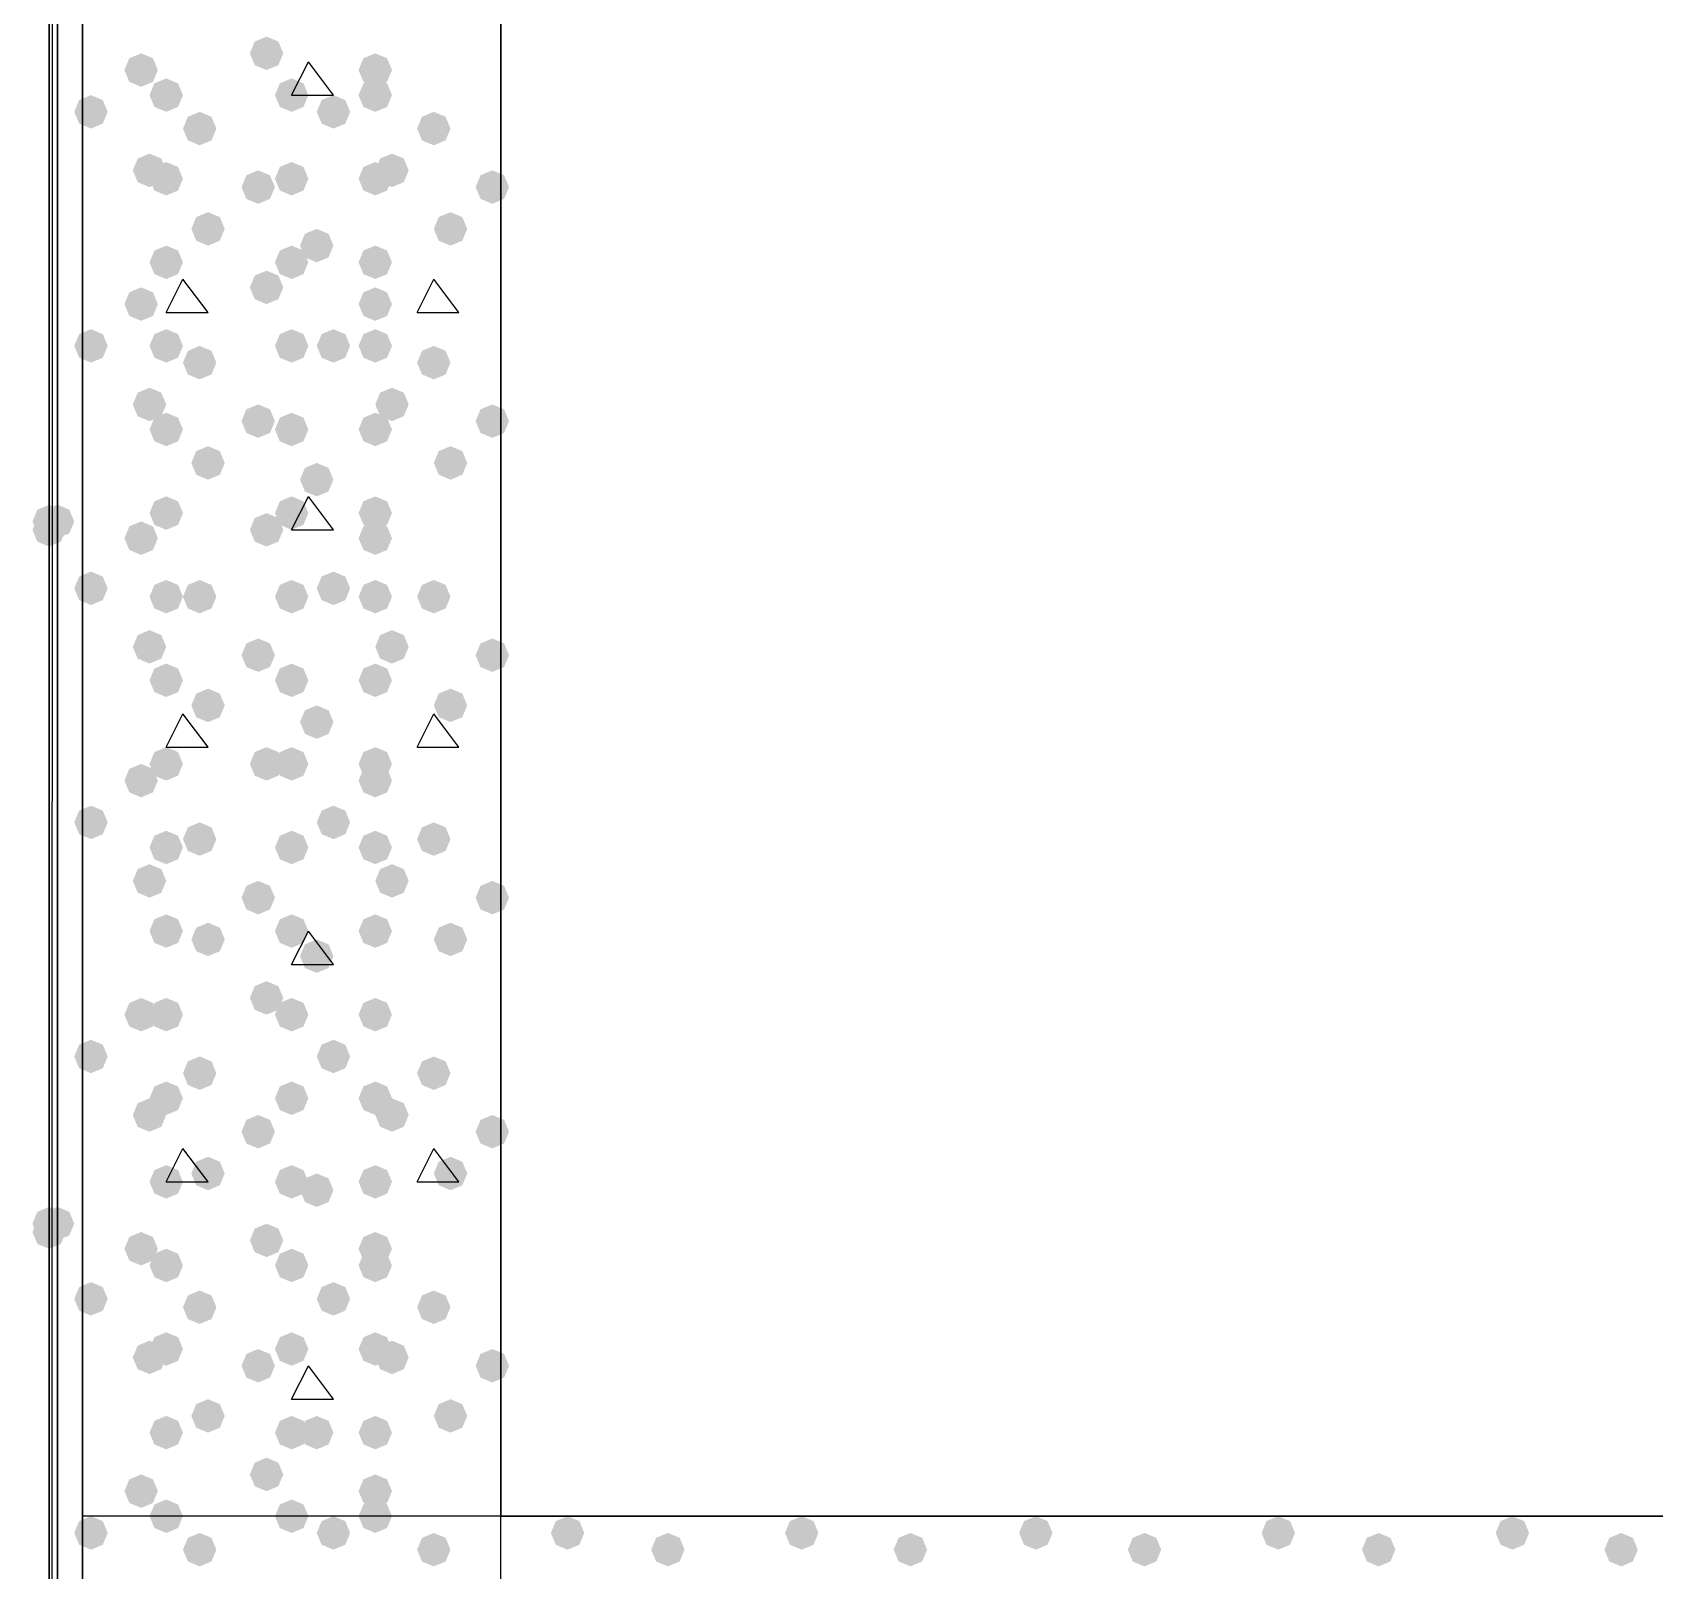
# Model space of a CAD drawing. Header units: millimetres. Extents: x 0 to 420, y 0 to 297.
# Drawn here: x 32.22 to 40.43, y 127.02 to 134.81 of the extents above; entities that cross this region are included whole.
import ezdxf

# ---------------------------------------------------------------- set-up
doc = ezdxf.new("R2010")
doc.units = ezdxf.units.MM
doc.layers.get('0').update_dxf_attribs({"linetype": 'CONTINUOUS'})

msp = doc.modelspace()

# ---------------------------------------------------------------- hatches: boundary and pattern name
at = {"true_color": 0x000007}
h = msp.add_hatch(color=0, dxfattribs=at)
h.paths.add_polyline_path([(32.342667, 226.271667), (32.342667, 82.677)], flags=0)
h.paths.add_polyline_path([(32.342667, 82.677), (32.342667, 226.271667)], flags=0)
at = {"true_color": 0x000008}
for points in [[(33.485667, 134.704667), (33.460796, 134.644871), (33.401, 134.62), (33.341204, 134.644871), (33.316333, 134.704667), (33.341204, 134.764462), (33.401, 134.789333), (33.460796, 134.764463)], [(32.850667, 134.62), (32.825796, 134.560204), (32.766, 134.535333), (32.706204, 134.560204), (32.681333, 134.62), (32.706204, 134.679796), (32.766, 134.704667), (32.825796, 134.679796)], [(34.036, 134.62), (34.011129, 134.560204), (33.951333, 134.535333), (33.891537, 134.560204), (33.866667, 134.62), (33.891537, 134.679796), (33.951333, 134.704667), (34.011129, 134.679796)], [(32.977667, 134.493), (32.952796, 134.433204), (32.893, 134.408333), (32.833204, 134.433204), (32.808333, 134.493), (32.833204, 134.552796), (32.893, 134.577667), (32.952796, 134.552796)], [(33.612667, 134.493), (33.587796, 134.433204), (33.528, 134.408333), (33.468204, 134.433204), (33.443333, 134.493), (33.468204, 134.552796), (33.528, 134.577667), (33.587796, 134.552796)], [(34.036, 134.493), (34.011129, 134.433204), (33.951333, 134.408333), (33.891537, 134.433204), (33.866667, 134.493), (33.891537, 134.552796), (33.951333, 134.577667), (34.011129, 134.552796)], [(32.596667, 134.408333), (32.571796, 134.348537), (32.512, 134.323667), (32.452204, 134.348537), (32.427333, 134.408333), (32.452204, 134.468129), (32.512, 134.493), (32.571796, 134.468129)], [(33.824333, 134.408333), (33.799462, 134.348537), (33.739667, 134.323667), (33.679871, 134.348537), (33.655, 134.408333), (33.679871, 134.468129), (33.739667, 134.493), (33.799462, 134.468129)], [(33.147, 134.323667), (33.122129, 134.263871), (33.062333, 134.239), (33.002538, 134.263871), (32.977667, 134.323667), (33.002537, 134.383462), (33.062333, 134.408333), (33.122129, 134.383463)], [(34.332333, 134.323667), (34.307463, 134.263871), (34.247667, 134.239), (34.187871, 134.263871), (34.163, 134.323667), (34.187871, 134.383462), (34.247667, 134.408333), (34.307462, 134.383463)], [(32.893, 134.112), (32.868129, 134.052204), (32.808333, 134.027333), (32.748537, 134.052204), (32.723667, 134.112), (32.748537, 134.171796), (32.808333, 134.196667), (32.868129, 134.171796)], [(34.120667, 134.112), (34.095796, 134.052204), (34.036, 134.027333), (33.976204, 134.052204), (33.951333, 134.112), (33.976204, 134.171796), (34.036, 134.196667), (34.095796, 134.171796)], [(32.977667, 134.069667), (32.952796, 134.009871), (32.893, 133.985), (32.833204, 134.009871), (32.808333, 134.069667), (32.833204, 134.129462), (32.893, 134.154333), (32.952796, 134.129463)], [(33.612667, 134.069667), (33.587796, 134.009871), (33.528, 133.985), (33.468204, 134.009871), (33.443333, 134.069667), (33.468204, 134.129462), (33.528, 134.154333), (33.587796, 134.129463)], [(34.036, 134.069667), (34.011129, 134.009871), (33.951333, 133.985), (33.891537, 134.009871), (33.866667, 134.069667), (33.891537, 134.129462), (33.951333, 134.154333), (34.011129, 134.129463)], [(33.443333, 134.027333), (33.418463, 133.967537), (33.358667, 133.942667), (33.298871, 133.967537), (33.274, 134.027333), (33.298871, 134.087129), (33.358667, 134.112), (33.418462, 134.087129)], [(34.628667, 134.027333), (34.603796, 133.967537), (34.544, 133.942667), (34.484204, 133.967537), (34.459333, 134.027333), (34.484204, 134.087129), (34.544, 134.112), (34.603796, 134.087129)], [(33.189333, 133.815667), (33.164462, 133.755871), (33.104667, 133.731), (33.044871, 133.755871), (33.02, 133.815667), (33.044871, 133.875462), (33.104667, 133.900333), (33.164462, 133.875463)], [(34.417, 133.815667), (34.392129, 133.755871), (34.332333, 133.731), (34.272538, 133.755871), (34.247667, 133.815667), (34.272537, 133.875462), (34.332333, 133.900333), (34.392129, 133.875463)], [(33.739667, 133.731), (33.714796, 133.671204), (33.655, 133.646333), (33.595204, 133.671204), (33.570333, 133.731), (33.595204, 133.790796), (33.655, 133.815667), (33.714796, 133.790796)], [(32.977667, 133.646333), (32.952796, 133.586537), (32.893, 133.561667), (32.833204, 133.586537), (32.808333, 133.646333), (32.833204, 133.706129), (32.893, 133.731), (32.952796, 133.706129)], [(33.612667, 133.646333), (33.587796, 133.586537), (33.528, 133.561667), (33.468204, 133.586537), (33.443333, 133.646333), (33.468204, 133.706129), (33.528, 133.731), (33.587796, 133.706129)], [(34.036, 133.646333), (34.011129, 133.586537), (33.951333, 133.561667), (33.891537, 133.586537), (33.866667, 133.646333), (33.891537, 133.706129), (33.951333, 133.731), (34.011129, 133.706129)], [(33.485667, 133.519333), (33.460796, 133.459537), (33.401, 133.434667), (33.341204, 133.459537), (33.316333, 133.519333), (33.341204, 133.579129), (33.401, 133.604), (33.460796, 133.579129)], [(32.850667, 133.434667), (32.825796, 133.374871), (32.766, 133.35), (32.706204, 133.374871), (32.681333, 133.434667), (32.706204, 133.494462), (32.766, 133.519333), (32.825796, 133.494463)], [(34.036, 133.434667), (34.011129, 133.374871), (33.951333, 133.35), (33.891537, 133.374871), (33.866667, 133.434667), (33.891537, 133.494462), (33.951333, 133.519333), (34.011129, 133.494463)], [(32.596667, 133.223), (32.571796, 133.163204), (32.512, 133.138333), (32.452204, 133.163204), (32.427333, 133.223), (32.452204, 133.282796), (32.512, 133.307667), (32.571796, 133.282796)], [(32.977667, 133.223), (32.952796, 133.163204), (32.893, 133.138333), (32.833204, 133.163204), (32.808333, 133.223), (32.833204, 133.282796), (32.893, 133.307667), (32.952796, 133.282796)], [(33.612667, 133.223), (33.587796, 133.163204), (33.528, 133.138333), (33.468204, 133.163204), (33.443333, 133.223), (33.468204, 133.282796), (33.528, 133.307667), (33.587796, 133.282796)], [(33.824333, 133.223), (33.799462, 133.163204), (33.739667, 133.138333), (33.679871, 133.163204), (33.655, 133.223), (33.679871, 133.282796), (33.739667, 133.307667), (33.799462, 133.282796)], [(34.036, 133.223), (34.011129, 133.163204), (33.951333, 133.138333), (33.891537, 133.163204), (33.866667, 133.223), (33.891537, 133.282796), (33.951333, 133.307667), (34.011129, 133.282796)], [(33.147, 133.138333), (33.122129, 133.078537), (33.062333, 133.053667), (33.002538, 133.078537), (32.977667, 133.138333), (33.002537, 133.198129), (33.062333, 133.223), (33.122129, 133.198129)], [(34.332333, 133.138333), (34.307463, 133.078537), (34.247667, 133.053667), (34.187871, 133.078537), (34.163, 133.138333), (34.187871, 133.198129), (34.247667, 133.223), (34.307462, 133.198129)], [(32.893, 132.926667), (32.868129, 132.866871), (32.808333, 132.842), (32.748537, 132.866871), (32.723667, 132.926667), (32.748537, 132.986462), (32.808333, 133.011333), (32.868129, 132.986463)], [(34.120667, 132.926667), (34.095796, 132.866871), (34.036, 132.842), (33.976204, 132.866871), (33.951333, 132.926667), (33.976204, 132.986462), (34.036, 133.011333), (34.095796, 132.986463)], [(32.977667, 132.799667), (32.952796, 132.739871), (32.893, 132.715), (32.833204, 132.739871), (32.808333, 132.799667), (32.833204, 132.859462), (32.893, 132.884333), (32.952796, 132.859463)], [(33.443333, 132.842), (33.418463, 132.782204), (33.358667, 132.757333), (33.298871, 132.782204), (33.274, 132.842), (33.298871, 132.901796), (33.358667, 132.926667), (33.418462, 132.901796)], [(33.612667, 132.799667), (33.587796, 132.739871), (33.528, 132.715), (33.468204, 132.739871), (33.443333, 132.799667), (33.468204, 132.859462), (33.528, 132.884333), (33.587796, 132.859463)], [(34.036, 132.799667), (34.011129, 132.739871), (33.951333, 132.715), (33.891537, 132.739871), (33.866667, 132.799667), (33.891537, 132.859462), (33.951333, 132.884333), (34.011129, 132.859463)], [(34.628667, 132.842), (34.603796, 132.782204), (34.544, 132.757333), (34.484204, 132.782204), (34.459333, 132.842), (34.484204, 132.901796), (34.544, 132.926667), (34.603796, 132.901796)], [(33.189333, 132.630333), (33.164462, 132.570538), (33.104667, 132.545667), (33.044871, 132.570538), (33.02, 132.630333), (33.044871, 132.690129), (33.104667, 132.715), (33.164462, 132.690129)], [(34.417, 132.630333), (34.392129, 132.570538), (34.332333, 132.545667), (34.272538, 132.570538), (34.247667, 132.630333), (34.272537, 132.690129), (34.332333, 132.715), (34.392129, 132.690129)], [(33.739667, 132.545667), (33.714796, 132.485871), (33.655, 132.461), (33.595204, 132.485871), (33.570333, 132.545667), (33.595204, 132.605462), (33.655, 132.630333), (33.714796, 132.605463)], [(32.977667, 132.376333), (32.952796, 132.316537), (32.893, 132.291667), (32.833204, 132.316537), (32.808333, 132.376333), (32.833204, 132.436129), (32.893, 132.461), (32.952796, 132.436129)], [(33.612667, 132.376333), (33.587796, 132.316537), (33.528, 132.291667), (33.468204, 132.316537), (33.443333, 132.376333), (33.468204, 132.436129), (33.528, 132.461), (33.587796, 132.436129)], [(34.036, 132.376333), (34.011129, 132.316537), (33.951333, 132.291667), (33.891537, 132.316537), (33.866667, 132.376333), (33.891537, 132.436129), (33.951333, 132.461), (34.011129, 132.436129)], [(32.850667, 132.249333), (32.825796, 132.189537), (32.766, 132.164667), (32.706204, 132.189537), (32.681333, 132.249333), (32.706204, 132.309129), (32.766, 132.334), (32.825796, 132.309129)], [(33.485667, 132.291667), (33.460796, 132.231871), (33.401, 132.207), (33.341204, 132.231871), (33.316333, 132.291667), (33.341204, 132.351462), (33.401, 132.376333), (33.460796, 132.351463)], [(34.036, 132.249333), (34.011129, 132.189537), (33.951333, 132.164667), (33.891537, 132.189537), (33.866667, 132.249333), (33.891537, 132.309129), (33.951333, 132.334), (34.011129, 132.309129)], [(32.596667, 131.995333), (32.571796, 131.935538), (32.512, 131.910667), (32.452204, 131.935538), (32.427333, 131.995333), (32.452204, 132.055129), (32.512, 132.08), (32.571796, 132.055129)], [(33.824333, 131.995333), (33.799462, 131.935538), (33.739667, 131.910667), (33.679871, 131.935538), (33.655, 131.995333), (33.679871, 132.055129), (33.739667, 132.08), (33.799462, 132.055129)], [(32.977667, 131.953), (32.952796, 131.893204), (32.893, 131.868333), (32.833204, 131.893204), (32.808333, 131.953), (32.833204, 132.012796), (32.893, 132.037667), (32.952796, 132.012796)], [(33.147, 131.953), (33.122129, 131.893204), (33.062333, 131.868333), (33.002538, 131.893204), (32.977667, 131.953), (33.002537, 132.012796), (33.062333, 132.037667), (33.122129, 132.012796)], [(33.612667, 131.953), (33.587796, 131.893204), (33.528, 131.868333), (33.468204, 131.893204), (33.443333, 131.953), (33.468204, 132.012796), (33.528, 132.037667), (33.587796, 132.012796)], [(34.036, 131.953), (34.011129, 131.893204), (33.951333, 131.868333), (33.891537, 131.893204), (33.866667, 131.953), (33.891537, 132.012796), (33.951333, 132.037667), (34.011129, 132.012796)], [(34.332333, 131.953), (34.307463, 131.893204), (34.247667, 131.868333), (34.187871, 131.893204), (34.163, 131.953), (34.187871, 132.012796), (34.247667, 132.037667), (34.307462, 132.012796)], [(32.893, 131.699), (32.868129, 131.639204), (32.808333, 131.614333), (32.748537, 131.639204), (32.723667, 131.699), (32.748537, 131.758796), (32.808333, 131.783667), (32.868129, 131.758796)], [(33.443333, 131.656667), (33.418463, 131.596871), (33.358667, 131.572), (33.298871, 131.596871), (33.274, 131.656667), (33.298871, 131.716462), (33.358667, 131.741333), (33.418462, 131.716463)], [(34.120667, 131.699), (34.095796, 131.639204), (34.036, 131.614333), (33.976204, 131.639204), (33.951333, 131.699), (33.976204, 131.758796), (34.036, 131.783667), (34.095796, 131.758796)], [(34.628667, 131.656667), (34.603796, 131.596871), (34.544, 131.572), (34.484204, 131.596871), (34.459333, 131.656667), (34.484204, 131.716462), (34.544, 131.741333), (34.603796, 131.716463)], [(32.977667, 131.529667), (32.952796, 131.469871), (32.893, 131.445), (32.833204, 131.469871), (32.808333, 131.529667), (32.833204, 131.589462), (32.893, 131.614333), (32.952796, 131.589463)], [(33.612667, 131.529667), (33.587796, 131.469871), (33.528, 131.445), (33.468204, 131.469871), (33.443333, 131.529667), (33.468204, 131.589462), (33.528, 131.614333), (33.587796, 131.589463)], [(34.036, 131.529667), (34.011129, 131.469871), (33.951333, 131.445), (33.891537, 131.469871), (33.866667, 131.529667), (33.891537, 131.589462), (33.951333, 131.614333), (34.011129, 131.589463)], [(33.189333, 131.402667), (33.164462, 131.342871), (33.104667, 131.318), (33.044871, 131.342871), (33.02, 131.402667), (33.044871, 131.462462), (33.104667, 131.487333), (33.164462, 131.462463)], [(34.417, 131.402667), (34.392129, 131.342871), (34.332333, 131.318), (34.272538, 131.342871), (34.247667, 131.402667), (34.272537, 131.462462), (34.332333, 131.487333), (34.392129, 131.462463)], [(33.739667, 131.318), (33.714796, 131.258204), (33.655, 131.233333), (33.595204, 131.258204), (33.570333, 131.318), (33.595204, 131.377796), (33.655, 131.402667), (33.714796, 131.377796)], [(32.977667, 131.106333), (32.952796, 131.046538), (32.893, 131.021667), (32.833204, 131.046538), (32.808333, 131.106333), (32.833204, 131.166129), (32.893, 131.191), (32.952796, 131.166129)], [(33.485667, 131.106333), (33.460796, 131.046538), (33.401, 131.021667), (33.341204, 131.046538), (33.316333, 131.106333), (33.341204, 131.166129), (33.401, 131.191), (33.460796, 131.166129)], [(33.612667, 131.106333), (33.587796, 131.046538), (33.528, 131.021667), (33.468204, 131.046538), (33.443333, 131.106333), (33.468204, 131.166129), (33.528, 131.191), (33.587796, 131.166129)], [(34.036, 131.106333), (34.011129, 131.046538), (33.951333, 131.021667), (33.891537, 131.046538), (33.866667, 131.106333), (33.891537, 131.166129), (33.951333, 131.191), (34.011129, 131.166129)], [(32.850667, 131.021667), (32.825796, 130.961871), (32.766, 130.937), (32.706204, 130.961871), (32.681333, 131.021667), (32.706204, 131.081462), (32.766, 131.106333), (32.825796, 131.081463)], [(34.036, 131.021667), (34.011129, 130.961871), (33.951333, 130.937), (33.891537, 130.961871), (33.866667, 131.021667), (33.891537, 131.081462), (33.951333, 131.106333), (34.011129, 131.081463)], [(32.596667, 130.81), (32.571796, 130.750204), (32.512, 130.725333), (32.452204, 130.750204), (32.427333, 130.81), (32.452204, 130.869796), (32.512, 130.894667), (32.571796, 130.869796)], [(33.824333, 130.81), (33.799462, 130.750204), (33.739667, 130.725333), (33.679871, 130.750204), (33.655, 130.81), (33.679871, 130.869796), (33.739667, 130.894667), (33.799462, 130.869796)], [(32.977667, 130.683), (32.952796, 130.623204), (32.893, 130.598333), (32.833204, 130.623204), (32.808333, 130.683), (32.833204, 130.742796), (32.893, 130.767667), (32.952796, 130.742796)], [(33.147, 130.725333), (33.122129, 130.665538), (33.062333, 130.640667), (33.002538, 130.665538), (32.977667, 130.725333), (33.002537, 130.785129), (33.062333, 130.81), (33.122129, 130.785129)], [(33.612667, 130.683), (33.587796, 130.623204), (33.528, 130.598333), (33.468204, 130.623204), (33.443333, 130.683), (33.468204, 130.742796), (33.528, 130.767667), (33.587796, 130.742796)], [(34.036, 130.683), (34.011129, 130.623204), (33.951333, 130.598333), (33.891537, 130.623204), (33.866667, 130.683), (33.891537, 130.742796), (33.951333, 130.767667), (34.011129, 130.742796)], [(34.332333, 130.725333), (34.307463, 130.665538), (34.247667, 130.640667), (34.187871, 130.665538), (34.163, 130.725333), (34.187871, 130.785129), (34.247667, 130.81), (34.307462, 130.785129)], [(32.893, 130.513667), (32.868129, 130.453871), (32.808333, 130.429), (32.748537, 130.453871), (32.723667, 130.513667), (32.748537, 130.573462), (32.808333, 130.598333), (32.868129, 130.573463)], [(34.120667, 130.513667), (34.095796, 130.453871), (34.036, 130.429), (33.976204, 130.453871), (33.951333, 130.513667), (33.976204, 130.573462), (34.036, 130.598333), (34.095796, 130.573463)], [(33.443333, 130.429), (33.418463, 130.369204), (33.358667, 130.344333), (33.298871, 130.369204), (33.274, 130.429), (33.298871, 130.488796), (33.358667, 130.513667), (33.418462, 130.488796)], [(34.628667, 130.429), (34.603796, 130.369204), (34.544, 130.344333), (34.484204, 130.369204), (34.459333, 130.429), (34.484204, 130.488796), (34.544, 130.513667), (34.603796, 130.488796)], [(32.977667, 130.259667), (32.952796, 130.199871), (32.893, 130.175), (32.833204, 130.199871), (32.808333, 130.259667), (32.833204, 130.319462), (32.893, 130.344333), (32.952796, 130.319463)], [(33.612667, 130.259667), (33.587796, 130.199871), (33.528, 130.175), (33.468204, 130.199871), (33.443333, 130.259667), (33.468204, 130.319462), (33.528, 130.344333), (33.587796, 130.319463)], [(34.036, 130.259667), (34.011129, 130.199871), (33.951333, 130.175), (33.891537, 130.199871), (33.866667, 130.259667), (33.891537, 130.319462), (33.951333, 130.344333), (34.011129, 130.319463)], [(33.189333, 130.217333), (33.164462, 130.157537), (33.104667, 130.132667), (33.044871, 130.157537), (33.02, 130.217333), (33.044871, 130.277129), (33.104667, 130.302), (33.164462, 130.277129)], [(34.417, 130.217333), (34.392129, 130.157537), (34.332333, 130.132667), (34.272538, 130.157537), (34.247667, 130.217333), (34.272537, 130.277129), (34.332333, 130.302), (34.392129, 130.277129)], [(33.739667, 130.132667), (33.714796, 130.072871), (33.655, 130.048), (33.595204, 130.072871), (33.570333, 130.132667), (33.595204, 130.192462), (33.655, 130.217333), (33.714796, 130.192463)], [(33.485667, 129.921), (33.460796, 129.861204), (33.401, 129.836333), (33.341204, 129.861204), (33.316333, 129.921), (33.341204, 129.980796), (33.401, 130.005667), (33.460796, 129.980796)], [(32.850667, 129.836333), (32.825796, 129.776537), (32.766, 129.751667), (32.706204, 129.776537), (32.681333, 129.836333), (32.706204, 129.896129), (32.766, 129.921), (32.825796, 129.896129)], [(32.977667, 129.836333), (32.952796, 129.776537), (32.893, 129.751667), (32.833204, 129.776537), (32.808333, 129.836333), (32.833204, 129.896129), (32.893, 129.921), (32.952796, 129.896129)], [(33.612667, 129.836333), (33.587796, 129.776537), (33.528, 129.751667), (33.468204, 129.776537), (33.443333, 129.836333), (33.468204, 129.896129), (33.528, 129.921), (33.587796, 129.896129)], [(34.036, 129.836333), (34.011129, 129.776537), (33.951333, 129.751667), (33.891537, 129.776537), (33.866667, 129.836333), (33.891537, 129.896129), (33.951333, 129.921), (34.011129, 129.896129)], [(34.036, 129.836333), (34.011129, 129.776537), (33.951333, 129.751667), (33.891537, 129.776537), (33.866667, 129.836333), (33.891537, 129.896129), (33.951333, 129.921), (34.011129, 129.896129)], [(32.596667, 129.624667), (32.571796, 129.564871), (32.512, 129.54), (32.452204, 129.564871), (32.427333, 129.624667), (32.452204, 129.684462), (32.512, 129.709333), (32.571796, 129.684463)], [(33.824333, 129.624667), (33.799462, 129.564871), (33.739667, 129.54), (33.679871, 129.564871), (33.655, 129.624667), (33.679871, 129.684462), (33.739667, 129.709333), (33.799462, 129.684463)], [(33.147, 129.54), (33.122129, 129.480204), (33.062333, 129.455333), (33.002538, 129.480204), (32.977667, 129.54), (33.002537, 129.599796), (33.062333, 129.624667), (33.122129, 129.599796)], [(34.332333, 129.54), (34.307463, 129.480204), (34.247667, 129.455333), (34.187871, 129.480204), (34.163, 129.54), (34.187871, 129.599796), (34.247667, 129.624667), (34.307462, 129.599796)], [(32.977667, 129.413), (32.952796, 129.353204), (32.893, 129.328333), (32.833204, 129.353204), (32.808333, 129.413), (32.833204, 129.472796), (32.893, 129.497667), (32.952796, 129.472796)], [(33.612667, 129.413), (33.587796, 129.353204), (33.528, 129.328333), (33.468204, 129.353204), (33.443333, 129.413), (33.468204, 129.472796), (33.528, 129.497667), (33.587796, 129.472796)], [(34.036, 129.413), (34.011129, 129.353204), (33.951333, 129.328333), (33.891537, 129.353204), (33.866667, 129.413), (33.891537, 129.472796), (33.951333, 129.497667), (34.011129, 129.472796)], [(32.893, 129.328333), (32.868129, 129.268537), (32.808333, 129.243667), (32.748537, 129.268537), (32.723667, 129.328333), (32.748537, 129.388129), (32.808333, 129.413), (32.868129, 129.388129)], [(34.120667, 129.328333), (34.095796, 129.268537), (34.036, 129.243667), (33.976204, 129.268537), (33.951333, 129.328333), (33.976204, 129.388129), (34.036, 129.413), (34.095796, 129.388129)], [(33.443333, 129.243667), (33.418463, 129.183871), (33.358667, 129.159), (33.298871, 129.183871), (33.274, 129.243667), (33.298871, 129.303462), (33.358667, 129.328333), (33.418462, 129.303463)], [(34.628667, 129.243667), (34.603796, 129.183871), (34.544, 129.159), (34.484204, 129.183871), (34.459333, 129.243667), (34.484204, 129.303462), (34.544, 129.328333), (34.603796, 129.303463)], [(33.189333, 129.032), (33.164462, 128.972204), (33.104667, 128.947333), (33.044871, 128.972204), (33.02, 129.032), (33.044871, 129.091796), (33.104667, 129.116667), (33.164462, 129.091796)], [(34.417, 129.032), (34.392129, 128.972204), (34.332333, 128.947333), (34.272538, 128.972204), (34.247667, 129.032), (34.272537, 129.091796), (34.332333, 129.116667), (34.392129, 129.091796)], [(32.977667, 128.989667), (32.952796, 128.929871), (32.893, 128.905), (32.833204, 128.929871), (32.808333, 128.989667), (32.833204, 129.049462), (32.893, 129.074333), (32.952796, 129.049463)], [(33.612667, 128.989667), (33.587796, 128.929871), (33.528, 128.905), (33.468204, 128.929871), (33.443333, 128.989667), (33.468204, 129.049462), (33.528, 129.074333), (33.587796, 129.049463)], [(33.739667, 128.947333), (33.714796, 128.887538), (33.655, 128.862667), (33.595204, 128.887538), (33.570333, 128.947333), (33.595204, 129.007129), (33.655, 129.032), (33.714796, 129.007129)], [(34.036, 128.989667), (34.011129, 128.929871), (33.951333, 128.905), (33.891537, 128.929871), (33.866667, 128.989667), (33.891537, 129.049462), (33.951333, 129.074333), (34.011129, 129.049463)], [(33.485667, 128.693333), (33.460796, 128.633537), (33.401, 128.608667), (33.341204, 128.633537), (33.316333, 128.693333), (33.341204, 128.753129), (33.401, 128.778), (33.460796, 128.753129)], [(32.850667, 128.651), (32.825796, 128.591204), (32.766, 128.566333), (32.706204, 128.591204), (32.681333, 128.651), (32.706204, 128.710796), (32.766, 128.735667), (32.825796, 128.710796)], [(34.036, 128.651), (34.011129, 128.591204), (33.951333, 128.566333), (33.891537, 128.591204), (33.866667, 128.651), (33.891537, 128.710796), (33.951333, 128.735667), (34.011129, 128.710796)], [(32.977667, 128.566333), (32.952796, 128.506537), (32.893, 128.481667), (32.833204, 128.506537), (32.808333, 128.566333), (32.833204, 128.626129), (32.893, 128.651), (32.952796, 128.626129)], [(33.612667, 128.566333), (33.587796, 128.506537), (33.528, 128.481667), (33.468204, 128.506537), (33.443333, 128.566333), (33.468204, 128.626129), (33.528, 128.651), (33.587796, 128.626129)], [(34.036, 128.566333), (34.011129, 128.506537), (33.951333, 128.481667), (33.891537, 128.506537), (33.866667, 128.566333), (33.891537, 128.626129), (33.951333, 128.651), (34.011129, 128.626129)], [(32.596667, 128.397), (32.571796, 128.337204), (32.512, 128.312333), (32.452204, 128.337204), (32.427333, 128.397), (32.452204, 128.456796), (32.512, 128.481667), (32.571796, 128.456796)], [(33.824333, 128.397), (33.799462, 128.337204), (33.739667, 128.312333), (33.679871, 128.337204), (33.655, 128.397), (33.679871, 128.456796), (33.739667, 128.481667), (33.799462, 128.456796)], [(33.147, 128.354667), (33.122129, 128.294871), (33.062333, 128.27), (33.002538, 128.294871), (32.977667, 128.354667), (33.002537, 128.414462), (33.062333, 128.439333), (33.122129, 128.414463)], [(34.332333, 128.354667), (34.307463, 128.294871), (34.247667, 128.27), (34.187871, 128.294871), (34.163, 128.354667), (34.187871, 128.414462), (34.247667, 128.439333), (34.307462, 128.414463)], [(32.977667, 128.143), (32.952796, 128.083204), (32.893, 128.058333), (32.833204, 128.083204), (32.808333, 128.143), (32.833204, 128.202796), (32.893, 128.227667), (32.952796, 128.202796)], [(33.612667, 128.143), (33.587796, 128.083204), (33.528, 128.058333), (33.468204, 128.083204), (33.443333, 128.143), (33.468204, 128.202796), (33.528, 128.227667), (33.587796, 128.202796)], [(34.036, 128.143), (34.011129, 128.083204), (33.951333, 128.058333), (33.891537, 128.083204), (33.866667, 128.143), (33.891537, 128.202796), (33.951333, 128.227667), (34.011129, 128.202796)], [(32.893, 128.100667), (32.868129, 128.040871), (32.808333, 128.016), (32.748537, 128.040871), (32.723667, 128.100667), (32.748537, 128.160462), (32.808333, 128.185333), (32.868129, 128.160463)], [(33.443333, 128.058333), (33.418463, 127.998538), (33.358667, 127.973667), (33.298871, 127.998538), (33.274, 128.058333), (33.298871, 128.118129), (33.358667, 128.143), (33.418462, 128.118129)], [(34.120667, 128.100667), (34.095796, 128.040871), (34.036, 128.016), (33.976204, 128.040871), (33.951333, 128.100667), (33.976204, 128.160462), (34.036, 128.185333), (34.095796, 128.160463)], [(34.628667, 128.058333), (34.603796, 127.998538), (34.544, 127.973667), (34.484204, 127.998538), (34.459333, 128.058333), (34.484204, 128.118129), (34.544, 128.143), (34.603796, 128.118129)], [(33.189333, 127.804333), (33.164462, 127.744537), (33.104667, 127.719667), (33.044871, 127.744537), (33.02, 127.804333), (33.044871, 127.864129), (33.104667, 127.889), (33.164462, 127.864129)], [(34.417, 127.804333), (34.392129, 127.744537), (34.332333, 127.719667), (34.272538, 127.744537), (34.247667, 127.804333), (34.272537, 127.864129), (34.332333, 127.889), (34.392129, 127.864129)], [(32.977667, 127.719667), (32.952796, 127.659871), (32.893, 127.635), (32.833204, 127.659871), (32.808333, 127.719667), (32.833204, 127.779462), (32.893, 127.804333), (32.952796, 127.779463)], [(33.612667, 127.719667), (33.587796, 127.659871), (33.528, 127.635), (33.468204, 127.659871), (33.443333, 127.719667), (33.468204, 127.779462), (33.528, 127.804333), (33.587796, 127.779463)], [(33.739667, 127.719667), (33.714796, 127.659871), (33.655, 127.635), (33.595204, 127.659871), (33.570333, 127.719667), (33.595204, 127.779462), (33.655, 127.804333), (33.714796, 127.779463)], [(34.036, 127.719667), (34.011129, 127.659871), (33.951333, 127.635), (33.891537, 127.659871), (33.866667, 127.719667), (33.891537, 127.779462), (33.951333, 127.804333), (34.011129, 127.779463)], [(33.485667, 127.508), (33.460796, 127.448204), (33.401, 127.423333), (33.341204, 127.448204), (33.316333, 127.508), (33.341204, 127.567796), (33.401, 127.592667), (33.460796, 127.567796)], [(32.850667, 127.423333), (32.825796, 127.363538), (32.766, 127.338667), (32.706204, 127.363538), (32.681333, 127.423333), (32.706204, 127.483129), (32.766, 127.508), (32.825796, 127.483129)], [(34.036, 127.423333), (34.011129, 127.363538), (33.951333, 127.338667), (33.891537, 127.363538), (33.866667, 127.423333), (33.891537, 127.483129), (33.951333, 127.508), (34.011129, 127.483129)], [(32.977667, 127.296333), (32.952796, 127.236538), (32.893, 127.211667), (32.833204, 127.236538), (32.808333, 127.296333), (32.833204, 127.356129), (32.893, 127.381), (32.952796, 127.356129)], [(33.612667, 127.296333), (33.587796, 127.236538), (33.528, 127.211667), (33.468204, 127.236538), (33.443333, 127.296333), (33.468204, 127.356129), (33.528, 127.381), (33.587796, 127.356129)], [(34.036, 127.296333), (34.011129, 127.236538), (33.951333, 127.211667), (33.891537, 127.236538), (33.866667, 127.296333), (33.891537, 127.356129), (33.951333, 127.381), (34.011129, 127.356129)], [(35.009667, 127.211667), (34.984796, 127.151871), (34.925, 127.127), (34.865204, 127.151871), (34.840333, 127.211667), (34.865204, 127.271462), (34.925, 127.296333), (34.984796, 127.271463)], [(36.195, 127.211667), (36.170129, 127.151871), (36.110333, 127.127), (36.050538, 127.151871), (36.025667, 127.211667), (36.050537, 127.271462), (36.110333, 127.296333), (36.170129, 127.271463)], [(37.380333, 127.211667), (37.355463, 127.151871), (37.295667, 127.127), (37.235871, 127.151871), (37.211, 127.211667), (37.235871, 127.271462), (37.295667, 127.296333), (37.355462, 127.271463)], [(38.608, 127.211667), (38.583129, 127.151871), (38.523333, 127.127), (38.463538, 127.151871), (38.438667, 127.211667), (38.463537, 127.271462), (38.523333, 127.296333), (38.583129, 127.271463)], [(39.793333, 127.211667), (39.768463, 127.151871), (39.708667, 127.127), (39.648871, 127.151871), (39.624, 127.211667), (39.648871, 127.271462), (39.708667, 127.296333), (39.768462, 127.271463)], [(35.517667, 127.127), (35.492796, 127.067204), (35.433, 127.042333), (35.373204, 127.067204), (35.348333, 127.127), (35.373204, 127.186796), (35.433, 127.211667), (35.492796, 127.186796)], [(36.745333, 127.127), (36.720463, 127.067204), (36.660667, 127.042333), (36.600871, 127.067204), (36.576, 127.127), (36.600871, 127.186796), (36.660667, 127.211667), (36.720462, 127.186796)], [(37.930667, 127.127), (37.905796, 127.067204), (37.846, 127.042333), (37.786204, 127.067204), (37.761333, 127.127), (37.786204, 127.186796), (37.846, 127.211667), (37.905796, 127.186796)], [(39.116, 127.127), (39.091129, 127.067204), (39.031333, 127.042333), (38.971537, 127.067204), (38.946667, 127.127), (38.971537, 127.186796), (39.031333, 127.211667), (39.091129, 127.186796)], [(40.343667, 127.127), (40.318796, 127.067204), (40.259, 127.042333), (40.199204, 127.067204), (40.174333, 127.127), (40.199204, 127.186796), (40.259, 127.211667), (40.318796, 127.186796)]]:
    msp.add_hatch(color=0, dxfattribs=at).paths.add_polyline_path(points, flags=0)
at = {"true_color": 0x0000fe}
for points in [[(32.385, 132.334), (32.360129, 132.274204), (32.300333, 132.249333), (32.240538, 132.274204), (32.215667, 132.334), (32.240537, 132.393796), (32.300333, 132.418667), (32.360129, 132.393796)], [(32.385, 132.334), (32.360129, 132.274204), (32.300333, 132.249333), (32.240538, 132.274204), (32.215667, 132.334), (32.240537, 132.393796), (32.300333, 132.418667), (32.360129, 132.393796)], [(32.427333, 132.334), (32.402463, 132.274204), (32.342667, 132.249333), (32.282871, 132.274204), (32.258, 132.334), (32.282871, 132.393796), (32.342667, 132.418667), (32.402462, 132.393796)], [(32.385, 132.291667), (32.360129, 132.231871), (32.300333, 132.207), (32.240538, 132.231871), (32.215667, 132.291667), (32.240537, 132.351462), (32.300333, 132.376333), (32.360129, 132.351463)], [(32.385, 128.778), (32.360129, 128.718204), (32.300333, 128.693333), (32.240538, 128.718204), (32.215667, 128.778), (32.240537, 128.837796), (32.300333, 128.862667), (32.360129, 128.837796)], [(32.385, 128.778), (32.360129, 128.718204), (32.300333, 128.693333), (32.240538, 128.718204), (32.215667, 128.778), (32.240537, 128.837796), (32.300333, 128.862667), (32.360129, 128.837796)], [(32.427333, 128.778), (32.402463, 128.718204), (32.342667, 128.693333), (32.282871, 128.718204), (32.258, 128.778), (32.282871, 128.837796), (32.342667, 128.862667), (32.402462, 128.837796)], [(32.385, 128.735667), (32.360129, 128.675871), (32.300333, 128.651), (32.240538, 128.675871), (32.215667, 128.735667), (32.240537, 128.795462), (32.300333, 128.820333), (32.360129, 128.795463)]]:
    msp.add_hatch(color=0, dxfattribs=at).paths.add_polyline_path(points, flags=0)
at = {"true_color": 0x000007}
for points in [[(32.596667, 127.211667), (32.571796, 127.151871), (32.512, 127.127), (32.452204, 127.151871), (32.427333, 127.211667), (32.452204, 127.271462), (32.512, 127.296333), (32.571796, 127.271463)], [(33.824333, 127.211667), (33.799462, 127.151871), (33.739667, 127.127), (33.679871, 127.151871), (33.655, 127.211667), (33.679871, 127.271462), (33.739667, 127.296333), (33.799462, 127.271463)], [(33.147, 127.127), (33.122129, 127.067204), (33.062333, 127.042333), (33.002538, 127.067204), (32.977667, 127.127), (33.002537, 127.186796), (33.062333, 127.211667), (33.122129, 127.186796)], [(34.332333, 127.127), (34.307463, 127.067204), (34.247667, 127.042333), (34.187871, 127.067204), (34.163, 127.127), (34.187871, 127.186796), (34.247667, 127.211667), (34.307462, 127.186796)]]:
    msp.add_hatch(color=0, dxfattribs=at).paths.add_polyline_path(points, flags=0)

# ---------------------------------------------------------------- linework, layer by layer
at = {"color": 0, "true_color": 0x000007}
for points in [[(32.300333, 82.677), (32.300333, 226.314)], [(32.300333, 82.677), (32.342667, 82.677), (32.342667, 226.314)], [(32.342667, 226.271667), (32.342667, 82.677)], [(32.342667, 82.677), (32.342667, 226.271667)], [(32.469667, 125.179667), (32.469667, 148.463), (380.661333, 148.463), (380.661333, 125.179667), (218.228333, 125.179667), (218.228333, 103.970667), (194.902667, 103.970667), (194.902667, 125.179667)], [(32.469667, 125.179667), (32.469667, 148.463), (380.661333, 148.463), (380.661333, 125.179667), (218.228333, 125.179667), (218.228333, 103.970667), (194.902667, 103.970667), (194.902667, 125.179667)], [(32.469667, 127.296333), (32.469667, 125.179667), (34.586333, 125.179667), (34.586333, 127.296333)]]:
    msp.add_lwpolyline(points, close=True, dxfattribs=at)
for points in [[(32.300333, 82.677), (32.300333, 226.314)], [(32.300333, 226.314), (32.300333, 82.677)], [(32.342667, 82.677), (32.342667, 226.271667), (32.342667, 226.314)], [(32.342667, 82.677), (32.342667, 226.271667)], [(32.469667, 146.346333), (32.469667, 127.296333)], [(34.586333, 127.296333), (34.586333, 146.346333)], [(46.566667, 127.296333), (34.586333, 127.296333)]]:
    msp.add_lwpolyline(points, dxfattribs=at)
at = {"color": 0, "true_color": 0x0000fd}
msp.add_lwpolyline([(216.111667, 127.296333), (378.544667, 127.296333), (378.544667, 146.346333), (34.586333, 146.346333), (34.586333, 127.296333), (197.019333, 127.296333), (197.019333, 106.087333), (216.111667, 106.087333)], close=True, dxfattribs=at)
at = {"color": 0, "true_color": 0x000008}
for points in [[(33.528, 134.493), (33.612667, 134.662333)], [(33.739667, 134.493), (33.612667, 134.662333)], [(33.528, 134.493), (33.739667, 134.493)], [(32.893, 133.392333), (32.977667, 133.561667)], [(33.104667, 133.392333), (32.977667, 133.561667)], [(34.163, 133.392333), (34.247667, 133.561667)], [(34.374667, 133.392333), (34.247667, 133.561667)], [(32.893, 133.392333), (33.104667, 133.392333)], [(34.163, 133.392333), (34.374667, 133.392333)], [(33.528, 132.291667), (33.612667, 132.461)], [(33.739667, 132.291667), (33.612667, 132.461)], [(33.528, 132.291667), (33.739667, 132.291667)], [(32.893, 131.191), (32.977667, 131.360333)], [(33.104667, 131.191), (32.977667, 131.360333)], [(34.163, 131.191), (34.247667, 131.360333)], [(34.374667, 131.191), (34.247667, 131.360333)], [(32.893, 131.191), (33.104667, 131.191)], [(34.163, 131.191), (34.374667, 131.191)], [(33.528, 130.090333), (33.612667, 130.259667)], [(33.739667, 130.090333), (33.612667, 130.259667)], [(33.528, 130.090333), (33.739667, 130.090333)], [(32.893, 128.989667), (32.977667, 129.159)], [(33.104667, 128.989667), (32.977667, 129.159)], [(34.163, 128.989667), (34.247667, 129.159)], [(34.374667, 128.989667), (34.247667, 129.159)], [(32.893, 128.989667), (33.104667, 128.989667)], [(34.163, 128.989667), (34.374667, 128.989667)], [(33.528, 127.889), (33.612667, 128.058333)], [(33.739667, 127.889), (33.612667, 128.058333)], [(33.528, 127.889), (33.739667, 127.889)]]:
    msp.add_lwpolyline(points, dxfattribs=at)

doc.saveas('drawing.dxf')
